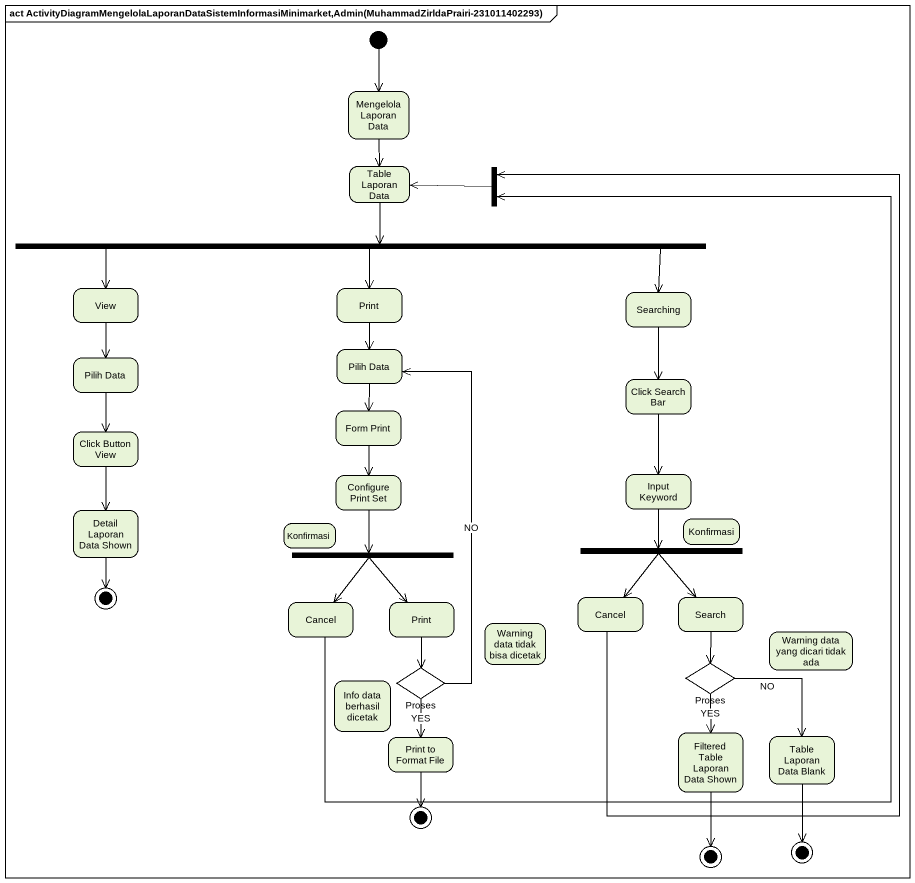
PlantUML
@startuml
mainframe act ActivityDiagramMengelolaLaporanDataSistemInformasiMinimarket,Admin(MuhammadZirldaPrairi-231011402293)
hide empty description
state "Mengelola Laporan Data" as Mengelola_Laporan_Data
state "Table Laporan Data" as Table_Laporan_Data
state fork1 <<join>>
state fork2 <<fork>>
state View
state Print
state Searching
state "Pilih Data" as Pilih_Data
state "Pilih Data" as Pilih_Data_2
state "Click Search Bar" as Click_Search_Bar
state "Form Print" as Form_Print
state "Click Button View" as Click_Button_View
state "Configure Print Set" as Configure_Print_Set
state "Input Keyword" as Input_Keyword
state "Detail Laporan Data Shown" as Detail_Laporan_Data_Shown
state Konfirmasi
state "Konfirmasi" as Konfirmasi_2
state fork3 <<fork>>
state fork4 <<fork>>
state final1 <<end>>
state Cancel
state "Print" as Print_2
state "Cancel" as Cancel_2
state Search
state "Warning data tidak bisa dicetak" as Warning_data_tidak_bisa
state "Warning data yang dicari tidak ada" as Warning_data_yang_dicari
state "Info data berhasil dicetak" as Info_data_berhasil_dicetak
state Proses <<choice>>
state "Proses" as Proses_2 <<choice>>
state "Filtered Table Laporan Data Shown" as Filtered_Table_Laporan_Data
state "Print to Format File" as Print_to_Format_File
state "Table Laporan Data Blank" as Table_Laporan_Data_Blank
state final2 <<end>>
state final3 <<end>>
state final4 <<end>>
[*] --> Mengelola_Laporan_Data
Mengelola_Laporan_Data --> Table_Laporan_Data
Table_Laporan_Data --> fork2
fork1 -left-> Table_Laporan_Data
fork2 -left-> View
fork2 --> Print
fork2 -right-> Searching
View --> Pilih_Data
Print --> Pilih_Data_2
Searching --> Click_Search_Bar
Pilih_Data --> Click_Button_View
Pilih_Data_2 --> Form_Print
Click_Search_Bar --> Input_Keyword
Form_Print --> Configure_Print_Set
Click_Button_View --> Detail_Laporan_Data_Shown
Configure_Print_Set --> fork3
Input_Keyword --> fork4
Detail_Laporan_Data_Shown --> final1
fork3 --> Cancel
fork3 --> Print_2
fork4 --> Cancel_2
fork4 --> Search
Cancel -up-> fork1
Print_2 --> Proses
Cancel_2 -up-> fork1
Search --> Proses_2
Proses -up-> Pilih_Data_2 : NO
Proses --> Print_to_Format_File : YES
Proses_2 --> Filtered_Table_Laporan_Data : YES
Proses_2 --> Table_Laporan_Data_Blank : NO
Filtered_Table_Laporan_Data --> final3
Print_to_Format_File --> final2
Table_Laporan_Data_Blank --> final4
@enduml
